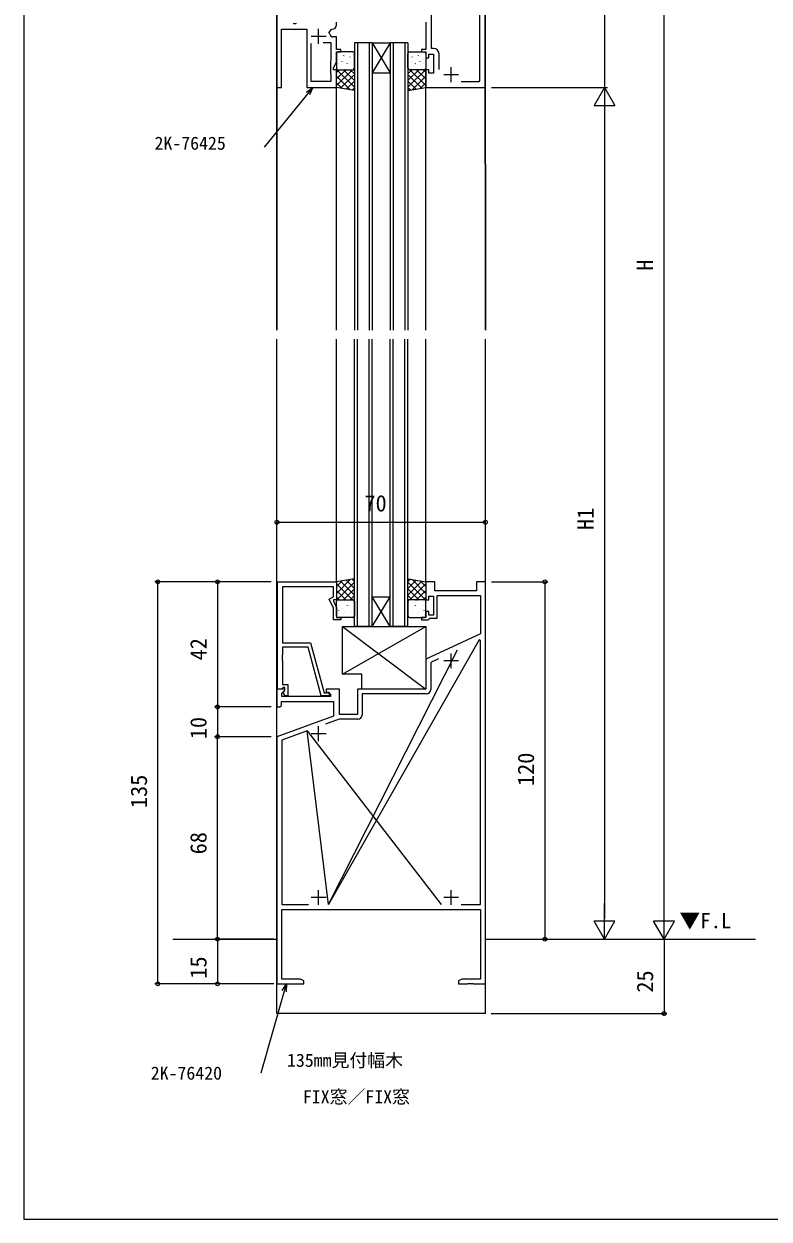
# Model space of a CAD drawing. Units: millimetres, scale not verified. Extents: x -437 to 438, y -344 to 341.
# Drawn here: x -436.7 to -186.4, y -343.6 to 57.8 of the extents above; entities that cross this region are included whole.
import ezdxf
from ezdxf.enums import TextEntityAlignment as Align

# ---------------------------------------------------------------- set-up
doc = ezdxf.new("R2010")
doc.units = ezdxf.units.MM
doc.header["$LTSCALE"] = 2
for name, color, linetype in [('0-1_USER1', 3, 'Continuous'), ('0-2_YKK_11', 7, 'Continuous'), ('0-3_YKK_12', 2, 'Continuous'), ('0-4_YKK_13', 4, 'Continuous'), ('0-6_YKK_D', 6, 'Continuous'), ('0-7_YKK_ZWAK', 7, 'Continuous')]:
    doc.layers.add(name, color=color, linetype=linetype)
doc.styles.add('ＭＳ ゴシック', font='')
doc.styles.get('ＭＳ ゴシック').set_extended_font_data('MS Gothic')

msp = doc.modelspace()

# ---------------------------------------------------------------- linework, layer by layer
at = {"layer": '0-2_YKK_11'}
for p, q in [((-335.202, 53.6), (-340.202, 53.6)), ((-337.702, 51.1), (-337.702, 56.1)), ((-297.172, 42.5), (-297.172, 47.53)), ((-290.702, 40.7), (-295.702, 40.7)), ((-293.202, 38.2), (-293.202, 43.2)), ((-290.7, -156.1), (-295.7, -156.1)), ((-293.2, -158.6), (-293.2, -153.6)), ((-335.2, -180.6), (-340.2, -180.6)), ((-337.7, -183.1), (-337.7, -178.1)), ((-335.2, -235.6), (-340.2, -235.6)), ((-337.7, -238.1), (-337.7, -233.1)), ((-290.7, -235.6), (-295.7, -235.6)), ((-293.2, -238.1), (-293.2, -233.1))]:
    msp.add_line(p, q, dxfattribs=at)
for points in [[(-281.702, 36.4), (-281.702, 96.4)], [(-291.079, 73.224), (-283.909, 76.567), (-283.632, 76.39), (-283.632, 38.63), (-283.932, 38.33), (-289.839, 38.33)], [(-299.172, 49.53), (-299.772, 49.53), (-299.772, 69.17), (-297.113, 70.41)], [(-351.702, 60.4), (-351.702, 36.4), (-350.202, 36.4), (-350.202, 55.97), (-341.702, 55.97), (-341.702, 36.4), (-331.702, 36.4), (-331.702, 42.4), (-332.702, 42.4), (-332.702, 42.9), (-331.702, 45.045), (-331.702, 48.4), (-330.202, 48.4), (-330.202, 49.2), (-331.702, 49.2), (-331.702, 53.43), (-332.891, 53.43)], [(-345.243, 57.9), (-345.427, 57.78), (-345.977, 57.78), (-346.16, 57.9)], [(-331.702, 57.47), (-331.702, 58.4)], [(-301.702, 58.4), (-301.702, 49.2), (-303.202, 49.2), (-303.202, 48.4), (-301.702, 48.4), (-301.702, 46.4), (-300.702, 46.4), (-300.702, 47.6), (-299.102, 47.6), (-299.102, 41.2), (-300.702, 41.2), (-300.702, 42.4), (-301.702, 42.4), (-301.702, 36.4), (-281.702, 36.4)], [(-334.13, 54.897), (-333.378, 55.97), (-333.202, 55.97)], [(-336.152, 51.5), (-333.632, 51.5), (-333.632, 45.472), (-333.702, 45.322), (-333.702, 40.9), (-333.632, 40.75), (-333.632, 38.4), (-340.202, 38.4), (-340.202, 51.2)], [(-281.7, -264.6), (-281.7, -129.6), (-284.7, -129.6), (-284.7, -132.6), (-298.7, -132.6), (-298.7, -129.6), (-301.7, -129.6), (-301.7, -135.6), (-300.7, -135.6), (-300.7, -134.4), (-299.1, -134.4), (-299.1, -140.8), (-300.7, -140.8), (-300.7, -139.6), (-301.7, -139.6), (-301.7, -141.6), (-303.2, -141.6), (-303.2, -142.4), (-301, -142.4), (-300.7, -142.1), (-300.4, -141.8), (-297.9, -141.8), (-297.9, -134.23), (-283.33, -134.23), (-283.33, -147.034), (-301.7, -155.6), (-301.7, -165.6), (-324.7, -165.6), (-324.7, -174.1), (-330.7, -174.1), (-330.7, -165.6), (-335.2, -165.6), (-335.2, -166.4), (-333.7, -167.266), (-333.7, -168.1), (-350.07, -168.1), (-350.07, -166.994), (-349.064, -165.988), (-349.224, -165.6), (-351.7, -165.6)], [(-351.502, -165.6), (-351.502, -129.6), (-331.702, -129.6), (-331.702, -135.6), (-332.702, -135.6), (-332.702, -136.1), (-331.702, -138.245), (-331.702, -141.6), (-330.202, -141.6), (-330.202, -142.4), (-332.702, -142.4), (-332.702, -138.466), (-334.122, -135.42), (-332.702, -134.6), (-332.702, -131.23), (-349.872, -131.23), (-349.872, -150.1), (-340.403, -150.1), (-335.902, -166.9), (-335.067, -166.9), (-334.879, -166.833)], [(-334.502, -167.9), (-336.876, -167.9), (-341.27, -151.5), (-349.872, -151.5), (-349.872, -154.142), (-349.992, -154.325), (-349.992, -154.875), (-349.872, -155.058), (-349.872, -155.142), (-349.992, -155.325), (-349.992, -155.875), (-349.872, -156.058), (-349.872, -164.1), (-348.102, -164.1), (-348.102, -167.9), (-348.925, -167.9), (-349.675, -166.6), (-349.102, -166.026), (-349.102, -165.1), (-349.672, -165.1), (-349.872, -165.3), (-350.172, -165.6), (-351.502, -165.6)], [(-289.837, -237.97), (-283.33, -237.97), (-283.33, -149.343), (-283.793, -149.048), (-334.337, -237.97), (-291.046, -152.431)], [(-297.395, -155.391), (-300.07, -156.638), (-300.07, -165.73)], [(-351.7, -165.6), (-351.7, -171.6), (-350.7, -171.6), (-350.2, -171.1), (-350.2, -169.73), (-332.7, -169.73), (-332.7, -174.685), (-351.7, -181.6), (-351.7, -264.6), (-342.7, -264.6), (-342.7, -263.6), (-343.791, -262.97), (-350.07, -262.97), (-350.07, -239.6), (-283.33, -239.6), (-283.33, -262.97), (-289.609, -262.97), (-290.7, -263.6), (-290.7, -264.6), (-287.658, -264.6), (-287.475, -264.48), (-286.925, -264.48), (-286.742, -264.6), (-286.658, -264.6), (-286.475, -264.48), (-285.925, -264.48), (-285.742, -264.6), (-281.7, -264.6)], [(-301.57, -167.23), (-323.07, -167.23), (-323.07, -174.23)], [(-324.57, -175.73), (-330.807, -175.73), (-335.38, -177.395)], [(-341.538, -179.636), (-350.07, -182.741), (-350.07, -237.97), (-341.063, -237.97)], [(-334.337, -237.97), (-341.538, -179.636), (-296.563, -237.97)]]:
    msp.add_lwpolyline(points, dxfattribs=at)
for centre, radius, start, end in [((-333.202, 57.47), 1.5, 270.00001, 359.99999), ((-337.702, 53.6), 3.8, 10.94087, 19.95636), ((-332.891, 54.53), 1.1, 190.94087, 269.99999), ((-299.172, 47.53), 2, 0.00001, 89.99999), ((-334.502, -167.3), 0.6, 270.00003, 128.94244), ((-301.57, -165.73), 1.5, 270.00001, 359.99999), ((-324.57, -174.23), 1.5, 270.00001, 359.99999)]:
    msp.add_arc(centre, radius, start, end, dxfattribs=at)
at = {"layer": '0-3_YKK_12'}
for p, q in [((-351.802, 149.9), (-351.702, -45.1)), ((-351.802, 149.9), (-351.702, -45.1)), ((-351.702, -45.1), (-351.802, 149.9)), ((-281.802, 149.9), (-281.702, -45.1)), ((-281.802, 149.9), (-281.702, -45.1)), ((-281.702, -45.1), (-281.802, 149.9)), ((-319.7, 51.4), (-325.7, 51.4)), ((-325.7, 51.4), (-325.7, -45.1)), ((-324.7, 51.4), (-324.7, -45.1)), ((-320.7, 51.4), (-320.7, -45.1)), ((-319.7, 51.4), (-313.7, 51.4)), ((-319.7, 51.4), (-313.7, 41.4)), ((-313.7, 51.4), (-319.7, 41.4)), ((-319.7, 51.4), (-319.7, -45.1)), ((-307.7, 51.4), (-313.7, 51.4)), ((-313.7, 51.4), (-313.7, -45.1)), ((-312.7, 51.4), (-312.7, -45.1)), ((-308.7, 51.4), (-308.7, -45.1)), ((-307.7, 51.4), (-307.7, -45.1)), ((-319.7, 41.4), (-313.7, 41.4)), ((-331.702, -45.1), (-331.702, 36.4)), ((-301.702, 36.393), (-301.702, 36.4)), ((-301.702, -45.1), (-301.702, 36.4)), ((-351.702, -249.6), (-351.702, -48.1)), ((-351.702, -274.6), (-351.702, -48.1)), ((-351.702, -249.6), (-351.702, -48.1)), ((-331.702, -129.6), (-331.702, -48.1)), ((-325.7, -144.6), (-325.7, -48.1)), ((-324.7, -144.6), (-324.7, -48.1)), ((-320.7, -144.6), (-320.7, -48.1)), ((-319.7, -144.6), (-319.7, -48.1)), ((-313.7, -144.6), (-313.7, -48.1)), ((-312.7, -144.6), (-312.7, -48.1)), ((-308.7, -144.6), (-308.7, -48.1)), ((-307.7, -144.6), (-307.7, -48.1)), ((-301.702, -129.6), (-301.702, -48.1)), ((-281.702, -249.6), (-281.702, -48.1)), ((-281.702, -274.6), (-281.702, -48.1)), ((-281.702, -249.6), (-281.702, -48.1)), ((-319.7, -134.6), (-313.7, -134.6)), ((-319.7, -144.6), (-313.7, -134.6)), ((-313.7, -144.6), (-319.7, -134.6)), ((-319.7, -144.6), (-325.7, -144.6)), ((-319.7, -144.6), (-313.7, -144.6)), ((-307.7, -144.6), (-313.7, -144.6)), ((-386.697, -249.6), (-351.698, -249.6)), ((-281.7, -249.6), (-190.99, -249.6)), ((-281.702, -274.6), (-351.702, -274.6))]:
    msp.add_line(p, q, dxfattribs=at)
at = {"layer": '0-4_YKK_13'}
for p, q in [((-326.202, 48.4), (-331.202, 48.4)), ((-307.202, 48.4), (-302.202, 48.4)), ((-331.702, 47.9), (-331.702, 42.9)), ((-331.257, 47.836), (-331.214, 47.86)), ((-331.065, 45.892), (-331.019, 45.98)), ((-330.894, 44.477), (-330.887, 44.485)), ((-329.824, 45.212), (-329.78, 45.236)), ((-329.233, 47.102), (-329.189, 47.126)), ((-328.919, 46.682), (-328.912, 46.69)), ((-328.176, 44.367), (-328.129, 44.455)), ((-327.799, 44.478), (-327.755, 44.502)), ((-327.156, 46.67), (-327.112, 46.694)), ((-327.133, 44.662), (-327.126, 44.67)), ((-325.702, 42.9), (-325.702, 47.9)), ((-307.702, 42.9), (-307.702, 47.9)), ((-306.247, 46.67), (-306.291, 46.694)), ((-306.27, 44.662), (-306.277, 44.67)), ((-305.604, 44.478), (-305.648, 44.502)), ((-305.227, 44.367), (-305.274, 44.455)), ((-304.484, 46.682), (-304.491, 46.69)), ((-304.171, 47.102), (-304.215, 47.126)), ((-303.579, 45.212), (-303.623, 45.236)), ((-302.509, 44.477), (-302.516, 44.485)), ((-302.338, 45.892), (-302.385, 45.98)), ((-302.146, 47.836), (-302.19, 47.86)), ((-301.702, 47.9), (-301.702, 42.9)), ((-331.702, 41.556), (-330.857, 42.4)), ((-331.702, 39.311), (-328.612, 42.4)), ((-331.702, 37.066), (-326.367, 42.4)), ((-327.078, 35.629), (-331.702, 40.253)), ((-325.702, 36.498), (-331.603, 42.4)), ((-331.202, 42.4), (-326.202, 42.4)), ((-330.467, 43.021), (-330.423, 43.045)), ((-330.348, 36.174), (-325.702, 40.821)), ((-325.702, 38.743), (-329.358, 42.4)), ((-329.075, 42.495), (-329.068, 42.502)), ((-328.391, 42.588), (-328.347, 42.612)), ((-325.702, 40.988), (-327.113, 42.4)), ((-325.723, 44.046), (-325.702, 44.057)), ((-307.681, 44.046), (-307.702, 44.057)), ((-307.702, 40.988), (-306.29, 42.4)), ((-307.702, 38.743), (-304.045, 42.4)), ((-307.702, 36.498), (-301.8, 42.4)), ((-303.055, 36.174), (-307.702, 40.821)), ((-302.202, 42.4), (-307.202, 42.4)), ((-301.702, 37.066), (-307.036, 42.4)), ((-306.325, 35.629), (-301.702, 40.253)), ((-305.013, 42.588), (-305.057, 42.612)), ((-301.702, 39.311), (-304.791, 42.4)), ((-304.329, 42.495), (-304.335, 42.502)), ((-302.936, 43.021), (-302.98, 43.045)), ((-301.702, 41.556), (-302.546, 42.4)), ((-329.772, 36.078), (-331.702, 38.008)), ((-328.424, 35.854), (-325.702, 38.576)), ((-326.499, 35.533), (-325.702, 36.33)), ((-304.98, 35.854), (-307.702, 38.576)), ((-306.904, 35.533), (-307.702, 36.33)), ((-303.631, 36.078), (-301.702, 38.008)), ((-327.076, -128.829), (-331.7, -133.453)), ((-329.77, -129.278), (-331.7, -131.208)), ((-331.7, -130.266), (-326.366, -135.6)), ((-325.7, -129.698), (-331.602, -135.6)), ((-330.346, -129.374), (-325.7, -134.021)), ((-325.7, -131.943), (-329.357, -135.6)), ((-328.422, -129.054), (-325.7, -131.776)), ((-326.498, -128.733), (-325.7, -129.53)), ((-306.902, -128.733), (-307.7, -129.53)), ((-304.978, -129.054), (-307.7, -131.776)), ((-303.054, -129.374), (-307.7, -134.021)), ((-307.7, -129.698), (-301.798, -135.6)), ((-307.7, -131.943), (-304.043, -135.6)), ((-301.7, -130.266), (-307.034, -135.6)), ((-306.324, -128.829), (-301.7, -133.453)), ((-303.63, -129.278), (-301.7, -131.208)), ((-331.7, -132.511), (-328.611, -135.6)), ((-331.7, -134.756), (-330.856, -135.6)), ((-331.7, -141.1), (-331.7, -136.1)), ((-331.2, -135.6), (-326.2, -135.6)), ((-330.465, -136.221), (-330.422, -136.245)), ((-329.073, -135.695), (-329.066, -135.702)), ((-328.389, -135.788), (-328.345, -135.812)), ((-325.7, -134.188), (-327.112, -135.6)), ((-325.7, -136.1), (-325.7, -141.1)), ((-307.7, -134.188), (-306.288, -135.6)), ((-307.7, -136.1), (-307.7, -141.1)), ((-302.2, -135.6), (-307.2, -135.6)), ((-305.011, -135.788), (-305.055, -135.812)), ((-301.7, -132.511), (-304.789, -135.6)), ((-304.327, -135.695), (-304.334, -135.702)), ((-302.935, -136.221), (-302.978, -136.245)), ((-301.7, -134.756), (-302.544, -135.6)), ((-301.7, -141.1), (-301.7, -136.1)), ((-331.064, -139.092), (-331.017, -139.18)), ((-330.892, -137.677), (-330.885, -137.685)), ((-329.822, -138.412), (-329.778, -138.436)), ((-329.231, -140.302), (-329.187, -140.326)), ((-328.917, -139.882), (-328.911, -139.89)), ((-328.174, -137.567), (-328.128, -137.655)), ((-327.798, -137.678), (-327.754, -137.702)), ((-327.155, -139.87), (-327.111, -139.894)), ((-327.131, -137.862), (-327.125, -137.87)), ((-325.721, -137.246), (-325.7, -137.257)), ((-307.679, -137.246), (-307.7, -137.257)), ((-306.245, -139.87), (-306.289, -139.894)), ((-306.269, -137.862), (-306.275, -137.87)), ((-305.602, -137.678), (-305.646, -137.702)), ((-305.226, -137.567), (-305.272, -137.655)), ((-304.483, -139.882), (-304.489, -139.89)), ((-304.169, -140.302), (-304.213, -140.326)), ((-303.578, -138.412), (-303.622, -138.436)), ((-302.508, -137.677), (-302.515, -137.685)), ((-302.336, -139.092), (-302.383, -139.18)), ((-331.256, -141.036), (-331.212, -141.06)), ((-326.2, -141.6), (-331.2, -141.6)), ((-307.2, -141.6), (-302.2, -141.6)), ((-302.144, -141.036), (-302.188, -141.06)), ((-329.699, -160.6), (-301.7, -144.6)), ((-329.699, -144.6), (-301.7, -165.6))]:
    msp.add_line(p, q, dxfattribs=at)
for points in [[(-325.702, 35.4), (-331.702, 36.4), (-331.702, 42.4), (-325.702, 42.4)], [(-307.702, 35.4), (-301.702, 36.4), (-301.702, 42.4), (-307.702, 42.4)], [(-325.7, -128.6), (-331.7, -129.6), (-331.7, -135.6), (-325.7, -135.6)], [(-307.7, -128.6), (-301.7, -129.6), (-301.7, -135.6), (-307.7, -135.6)], [(-329.699, -160.6), (-329.699, -144.6), (-301.7, -144.6), (-301.7, -165.6), (-323.2, -165.6), (-323.2, -160.6)]]:
    msp.add_lwpolyline(points, close=True, dxfattribs=at)
for centre, start, end in [((-331.202, 47.9), 90, 180), ((-326.202, 47.9), 0, 90), ((-307.202, 47.9), 90, 180), ((-302.202, 47.9), 0, 90), ((-331.202, 42.9), 180, 270), ((-326.202, 42.9), 270, 0), ((-307.202, 42.9), 180, 270), ((-302.202, 42.9), 270, 0), ((-331.2, -136.1), 90, 180), ((-326.2, -136.1), 0, 90), ((-307.2, -136.1), 90, 180), ((-302.2, -136.1), 0, 90), ((-331.2, -141.1), 180, 270), ((-326.2, -141.1), 270, 0), ((-307.2, -141.1), 180, 270), ((-302.2, -141.1), 270, 0)]:
    msp.add_arc(centre, 0.5, start, end, dxfattribs=at)
at = {"layer": '0-6_YKK_D'}
for p, q in [((-221.7, -242.6), (-221.7, 199.398)), ((-241.7, 96.4), (-241.7, 36.4)), ((-279.7, 36.4), (-240.7, 36.4)), ((-279.7, 36.4), (-240.7, 36.4)), ((-241.7, 36.4), (-245.2, 30.338)), ((-241.7, 36.4), (-238.2, 30.338)), ((-241.7, 36.4), (-241.7, 24.276)), ((-245.2, 30.338), (-238.2, 30.338)), ((-241.7, 29.4), (-241.7, -242.6)), ((-351.704, -109.6), (-281.7, -109.6)), ((-353.702, -129.6), (-392.7, -129.6)), ((-391.7, -264.6), (-391.7, -129.6)), ((-353.702, -129.6), (-372.702, -129.6)), ((-371.702, -129.6), (-371.702, -171.6)), ((-279.7, -129.6), (-260.7, -129.6)), ((-261.7, -129.6), (-261.7, -249.6)), ((-353.702, -171.6), (-372.702, -171.6)), ((-353.702, -171.6), (-372.702, -171.6)), ((-371.702, -171.6), (-371.702, -181.6)), ((-353.702, -181.6), (-372.702, -181.6)), ((-353.702, -181.6), (-372.702, -181.6)), ((-371.702, -249.6), (-371.702, -181.6)), ((-241.7, -249.6), (-241.7, -237.476)), ((-221.7, -249.6), (-221.7, -237.476)), ((-241.7, -249.6), (-245.2, -243.538)), ((-238.2, -243.538), (-245.2, -243.538)), ((-241.7, -249.6), (-238.2, -243.538)), ((-221.7, -249.6), (-225.2, -243.538)), ((-218.2, -243.538), (-225.2, -243.538)), ((-221.7, -249.6), (-218.2, -243.538)), ((-352.702, -249.6), (-372.702, -249.6)), ((-352.698, -249.6), (-372.702, -249.6)), ((-371.702, -249.6), (-371.702, -264.6)), ((-279.7, -249.6), (-220.7, -249.6)), ((-221.7, -249.6), (-221.7, -274.6)), ((-353.702, -264.6), (-392.7, -264.6)), ((-352.7, -264.6), (-372.702, -264.6)), ((-279.702, -274.6), (-220.7, -274.6))]:
    msp.add_line(p, q, dxfattribs=at)
for points in [[(-339.679, 36.4), (-341.291, 34.425), (-356.008, 16.4)], [(-341.821, 34.857), (-339.679, 36.4), (-340.762, 33.993)], [(-348.543, -264.6), (-349.246, -267.051), (-357.14, -294.6)], [(-349.903, -266.863), (-348.543, -264.6), (-348.589, -267.24)]]:
    msp.add_lwpolyline(points, dxfattribs=at)
for centre in [(-351.704, -109.6), (-281.7, -109.6), (-391.7, -129.6), (-371.702, -129.6), (-261.7, -129.6), (-371.702, -171.6), (-371.702, -171.6), (-371.702, -181.6), (-371.702, -181.6), (-371.702, -249.6), (-371.702, -249.6), (-261.7, -249.6), (-391.7, -264.6), (-371.702, -264.6), (-221.7, -274.6)]:
    msp.add_circle(centre, 0.637, dxfattribs=at)
at = {"layer": '0-7_YKK_ZWAK'}
msp.add_line((-436.7, 306.4), (-436.7, -343.6), dxfattribs=at)
msp.add_lwpolyline([(-436.7, -343.6), (438.3, -343.6), (438.3, 306.4)], dxfattribs=at)

# ---------------------------------------------------------------- texts
at = {"layer": '0-1_USER1', "style": 'ＭＳ ゴシック'}
for s, height, p in [('▼F.L', 5.132, (-216.535, -247.457)), ('135mm見付幅木', 4.399, (-348.331, -293.782)), ('FIX窓／FIX窓', 4.399, (-342.995, -306.02))]:
    msp.add_text(s, height=height, dxfattribs=at).set_placement(p, align=Align.BOTTOM_LEFT)
at = {"layer": '0-6_YKK_D', "style": 'ＭＳ ゴシック'}
for s, height, p in [('2K-76425', 4.399, (-392.826, 14.209)), ('70', 5.499, (-322.327, -107.6)), ('2K-76420', 4.399, (-394.095, -298.091))]:
    msp.add_text(s, height=height, dxfattribs=at).set_placement(p, align=Align.BOTTOM_LEFT)
for s, p in [('H', (-223.7, -25.095)), ('H1', (-243.7, -112.182)), ('42', (-373.702, -155.969)), ('10', (-373.702, -182.438)), ('120', (-263.7, -198.165)), ('135', (-393.7, -205.58)), ('68', (-373.702, -221.097)), ('15', (-373.702, -262.853)), ('25', (-223.7, -267.555))]:
    msp.add_text(s, height=5.499, rotation=90, dxfattribs=at).set_placement(p, align=Align.BOTTOM_LEFT)

doc.saveas('drawing.dxf')
